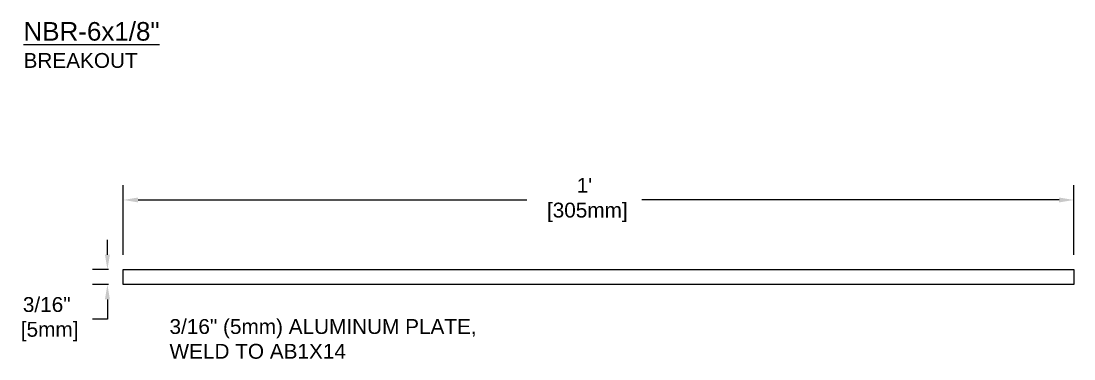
# Model space of a CAD drawing. Header units: inches. Extents: x -3.1 to 45.1, y -1.4 to 9.6.
# Drawn here: x 31.82 to 45.11, y 4.72 to 8.99 of the extents above; entities that cross this region are included whole.
import ezdxf

# ---------------------------------------------------------------- set-up
doc = ezdxf.new("R2010")
doc.units = ezdxf.units.IN
doc.header["$MEASUREMENT"] = 0
for name, color, linetype in [('Dimensions', 3, 'Continuous'), ('Metals', 7, 'Continuous'), ('Text', 2, 'Continuous')]:
    doc.layers.add(name, color=color, linetype=linetype)
doc.styles.add('ARIAL', font='arial.ttf')
doc.dimstyles.new('Arial', dxfattribs={"dimscale": 1.5, "dimtxt": 0.125, "dimasz": 0.125, "dimexe": 0.125, "dimexo": 0.125, "dimgap": 0.125, "dimtad": 0, "dimtih": 1, "dimtoh": 1, "dimdec": 4, "dimzin": 0, "dimdsep": 46, "dimlunit": 4, "dimtxsty": 'ARIAL', "dimcen": 0.125, "dimadec": 0, "dimazin": 0, "dimtfac": 1, "dimtdec": 4, "dimtofl": 0, "dimtmove": 0, "dimatfit": 3, "dimfxl": 0, "dimfrac": 2, "dimtolj": 1, "dimtzin": 0, "dimarcsym": 0})

# ---------------------------------------------------------------- blocks, each defined once
blk = doc.blocks.new('*D22')
at = {"layer": 'Defpoints', "color": 0}
for p in [(45.11, 6.728), (33.11, 5.849), (45.11, 5.849)]:
    blk.add_point(p, dxfattribs=at)
at = {"layer": 'Dimensions', "color": 0, "lineweight": -2}
for p, q in [((33.11, 6.037), (33.11, 6.915)), ((45.11, 6.037), (45.11, 6.915)), ((33.298, 6.728), (38.206, 6.728)), ((44.923, 6.728), (39.655, 6.728))]:
    blk.add_line(p, q, dxfattribs=at)
at = {"layer": 'Dimensions', "color": 0}
for points in [[(33.298, 6.759), (33.298, 6.697), (33.11, 6.728)], [(44.923, 6.759), (44.923, 6.697), (45.11, 6.728)]]:
    blk.add_solid(points, dxfattribs=at)
at = {"layer": 'Dimensions', "color": 0, "insert": (38.931, 6.728), "char_height": 0.1875, "attachment_point": 5, "style": 'ARIAL'}
blk.add_mtext("\\A1;1'\\P [305mm]", dxfattribs=at)
blk = doc.blocks.new('*D23')
at = {"layer": 'Defpoints', "color": 0}
for p in [(33.11, 5.849), (32.91, 5.662), (33.11, 5.662)]:
    blk.add_point(p, dxfattribs=at)
at = {"layer": 'Dimensions', "color": 0, "lineweight": -2}
for p, q in [((32.91, 6.037), (32.91, 6.224)), ((32.923, 5.849), (32.723, 5.849)), ((32.923, 5.662), (32.723, 5.662)), ((32.91, 5.474), (32.91, 5.224)), ((32.91, 5.224), (32.723, 5.224))]:
    blk.add_line(p, q, dxfattribs=at)
at = {"layer": 'Dimensions', "color": 0}
for points in [[(32.879, 6.037), (32.941, 6.037), (32.91, 5.849)], [(32.879, 5.474), (32.941, 5.474), (32.91, 5.662)]]:
    blk.add_solid(points, dxfattribs=at)
at = {"layer": 'Dimensions', "color": 0, "insert": (32.144, 5.224), "char_height": 0.1875, "attachment_point": 5, "style": 'ARIAL'}
blk.add_mtext('\\A1;3/16"\\P [5mm]', dxfattribs=at)

msp = doc.modelspace()

# ---------------------------------------------------------------- linework, layer by layer
at = {"layer": 'Metals'}
msp.add_lwpolyline([(33.11008, 5.84913), (45.11008, 5.84913), (45.11008, 5.66163), (33.11008, 5.66163)], close=True, dxfattribs=at)

# ---------------------------------------------------------------- texts
at = {"layer": 'Text', "char_height": 0.1875, "style": 'ARIAL'}
for s, insert, width, attachment_point in [('{\\H1.25x;\\LNBR-6x1/8"}\\PBREAKOUT', (31.85121, 8.97284), 7.5157046, 1), ('3/16" (5mm) ALUMINUM PLATE,\\PWELD TO AB1X14', (33.69375, 4.97349), 4.0266462, 4)]:
    msp.add_mtext(s, dxfattribs=dict(at, insert=insert, width=width, attachment_point=attachment_point))

# ---------------------------------------------------------------- dimensions: what is measured, and where the dimension line sits
at = {"layer": 'Dimensions'}
dim = msp.add_linear_dim(base=(45.11008, 6.72781), p1=(33.11008, 5.84913), p2=(45.11008, 5.84913), dimstyle='Arial', override={"dimpost": '\\X'}, dxfattribs=at)
dim.commit()
dim.dimension.update_dxf_attribs({"geometry": '*D22', "text_midpoint": (38.93052, 6.72781), "dimtype": 160})
dim = msp.add_linear_dim(base=(32.91023, 5.66163), p1=(33.11008, 5.84913), p2=(33.11008, 5.66163), angle=90, dimstyle='Arial', override={"dimpost": '\\X'}, dxfattribs=at)
dim.commit()
dim.dimension.update_dxf_attribs({"geometry": '*D23', "text_midpoint": (32.14354, 5.22413), "dimtype": 160})

doc.saveas('drawing.dxf')
